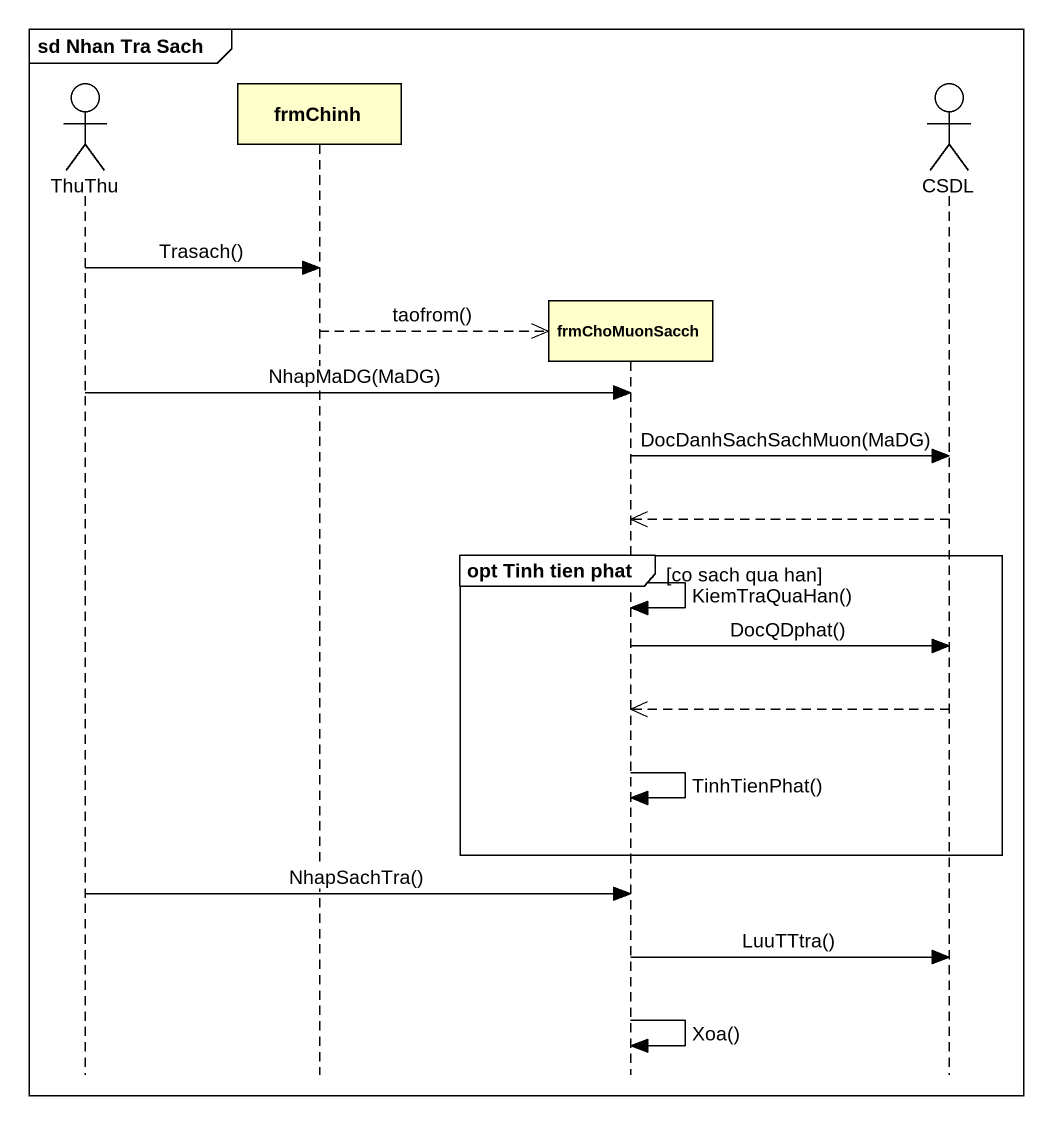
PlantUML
@startuml
mainframe sd Nhan Tra Sach
hide footbox
actor ThuThu
participant frmChinh
participant frmChoMuonSacch
actor CSDL

ThuThu -> frmChinh : Trasach()
frmChinh -->> frmChoMuonSacch ** : taofrom()
ThuThu -> frmChoMuonSacch : NhapMaDG(MaDG)
frmChoMuonSacch -> CSDL : DocDanhSachSachMuon(MaDG)
CSDL -->> frmChoMuonSacch
group opt Tinh tien phat [co sach qua han]
  frmChoMuonSacch -> frmChoMuonSacch : KiemTraQuaHan()
  frmChoMuonSacch -> CSDL : DocQDphat()
  CSDL -->> frmChoMuonSacch
  frmChoMuonSacch -> frmChoMuonSacch : TinhTienPhat()
end
ThuThu -> frmChoMuonSacch : NhapSachTra()
frmChoMuonSacch -> CSDL : LuuTTtra()
frmChoMuonSacch -> frmChoMuonSacch : Xoa()
@enduml
